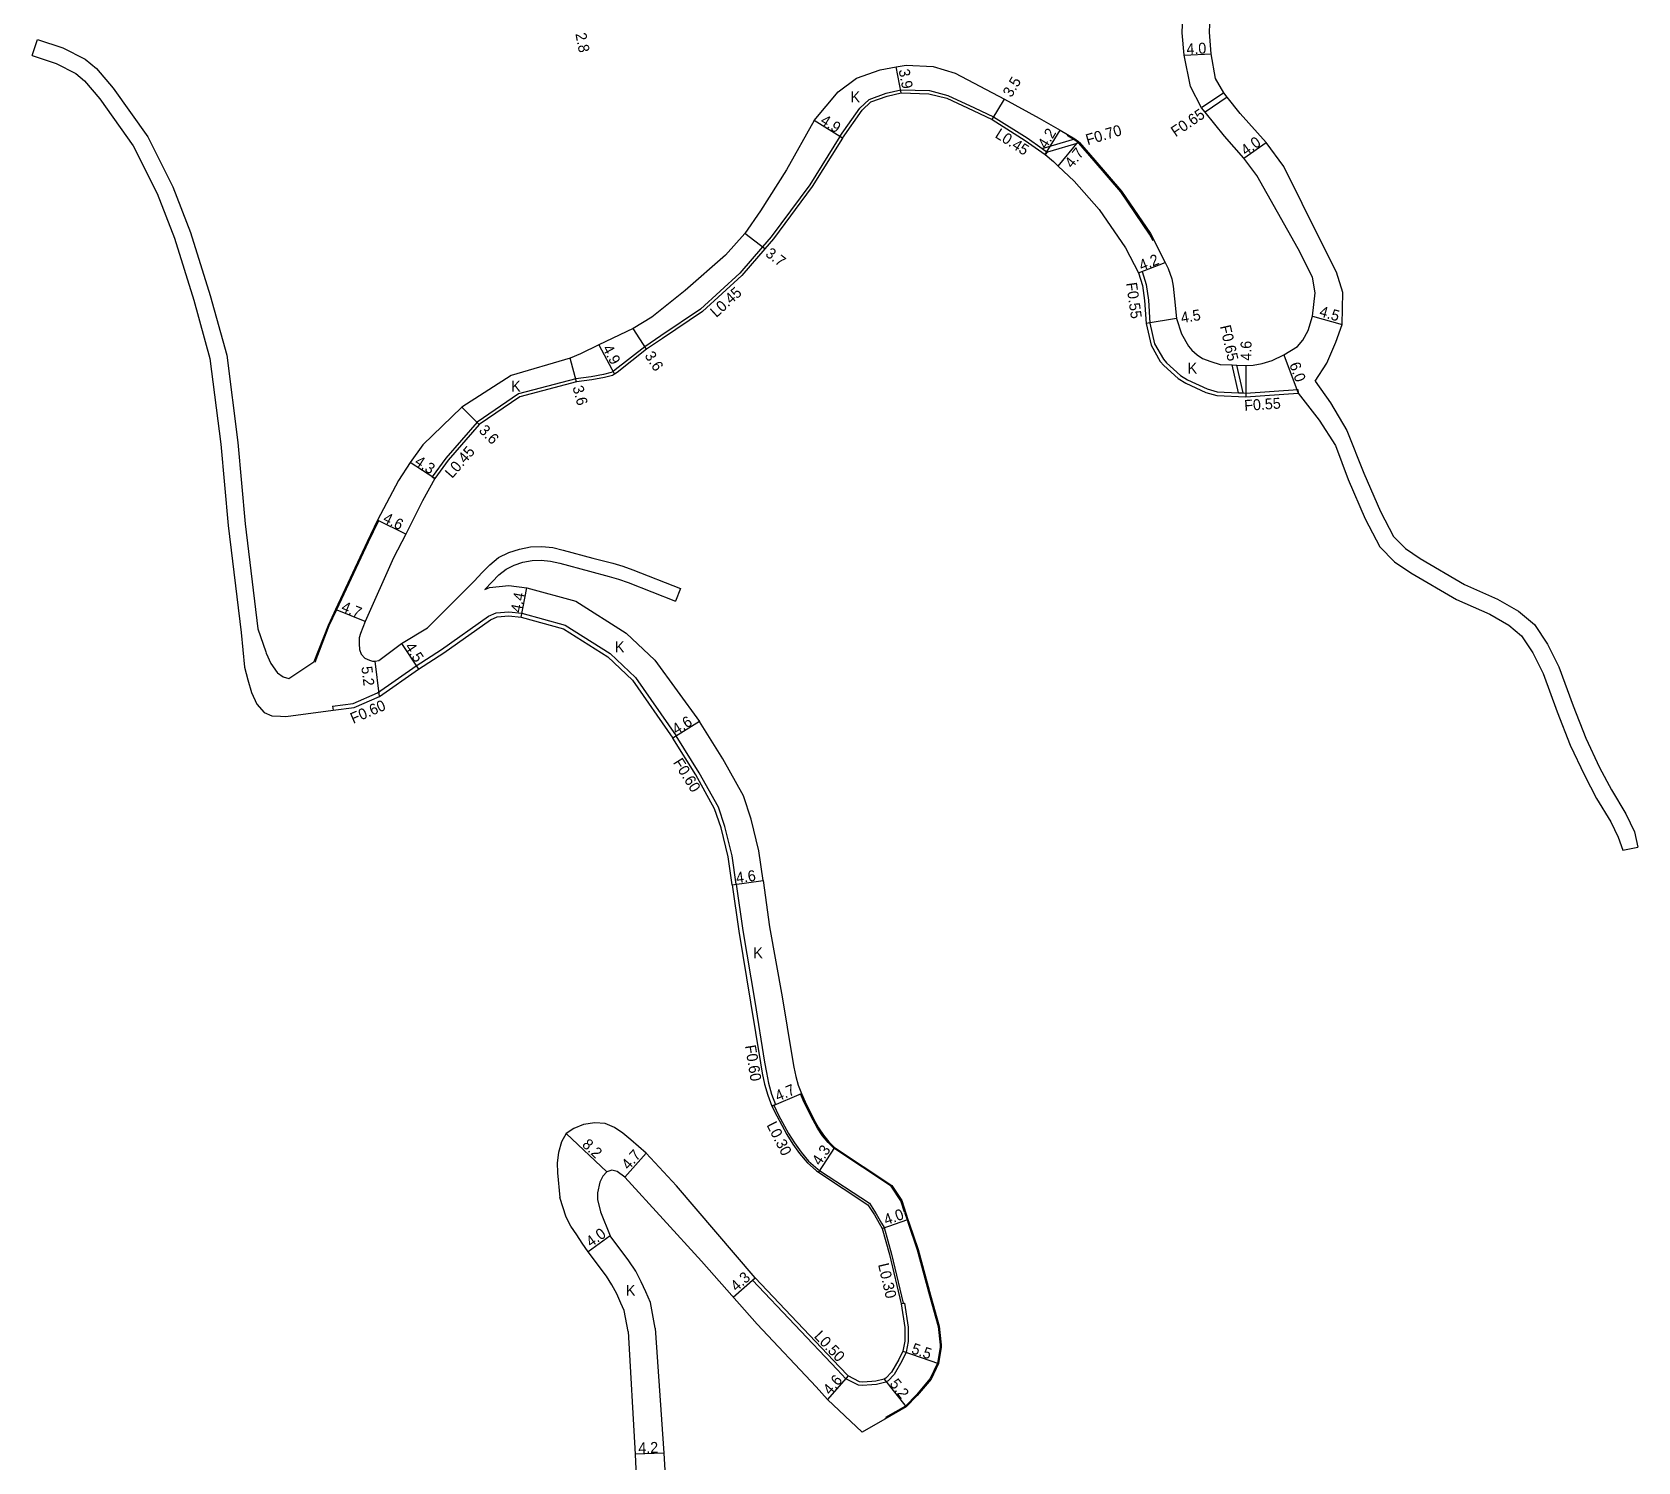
# Model space of a CAD drawing. Header units: metres. Extents: x -28000 to -24000, y -105000 to -102000.
# Drawn here: x -26128.3 to -25893, y -102581.5 to -102372 of the extents above; entities that cross this region are included whole.
import ezdxf

# ---------------------------------------------------------------- set-up
doc = ezdxf.new("R2010")
doc.units = ezdxf.units.M
doc.header["$LTSCALE"] = 2.5
for name, color, linetype in [('側溝・桝', 7, 'Continuous'), ('幅員', 7, 'Continuous'), ('歩道・分離帯・安全施設', 7, 'Continuous'), ('舗装', 7, 'Continuous'), ('道路', 7, 'Continuous')]:
    doc.layers.add(name, color=color, linetype=linetype)
doc.styles.get("Standard").update_dxf_attribs({"font": ''})
doc.styles.get('Standard').set_extended_font_data('@MS PGothic')

msp = doc.modelspace()

# ---------------------------------------------------------------- linework, layer by layer
at = {"layer": '側溝・桝'}
for points in [[(-26009.93, -102387.3), (-26007, -102383.14), (-26005.62, -102381.83), (-26003.13, -102380.94), (-26000.98, -102380.42), (-25996.81, -102380.55), (-25994.1, -102381.25), (-25990.22, -102383.08), (-25987.41, -102384.39), (-25982.5, -102387.48), (-25980.28, -102389.06), (-25979.56, -102389.58), (-25979.84, -102389.93)], [(-25953.67, -102380.87), (-25956.91, -102383.07)], [(-25953.18, -102381.51), (-25956.41, -102383.69)], [(-26009.93, -102387.3), (-26014.36, -102394.34), (-26020.02, -102402), (-26021.26, -102403.43), (-26024.6, -102407.32), (-26030.36, -102412.59), (-26036.17, -102416.49), (-26038.53, -102418.09), (-26042.88, -102421.5), (-26043.21, -102421.75), (-26043.45, -102421.89), (-26044.56, -102422.17), (-26046.38, -102422.48), (-26048.63, -102422.81), (-26057.03, -102425), (-26063.1, -102429.15), (-26067.71, -102434.42), (-26069.67, -102437.15), (-26069.29, -102437.4)], [(-25980.28, -102389.06), (-25975.51, -102387.64)], [(-25979.56, -102389.58), (-25979.45, -102389.54), (-25974.8, -102388.16)], [(-25966.14, -102407.27), (-25965.63, -102407.05), (-25965.04, -102408.97), (-25964.71, -102411.27), (-25964.49, -102414.63), (-25963.8, -102417.65), (-25962.51, -102419.93), (-25962.07, -102420.47), (-25960, -102422.29), (-25958.96, -102422.94), (-25956.11, -102424.26), (-25954.61, -102424.69), (-25951.49, -102424.83), (-25950.82, -102424.87), (-25950.45, -102424.88), (-25942.81, -102424.37)], [(-25951.49, -102424.83), (-25952.42, -102420.75)], [(-25950.82, -102424.87), (-25951.75, -102420.78)], [(-25942.81, -102424.37), (-25942.78, -102424.92)], [(-26084.28, -102470.75), (-26081.29, -102470.36), (-26077.71, -102468.81), (-26072.06, -102464.85), (-26068.32, -102462.47), (-26061.44, -102457.59), (-26060.31, -102457.11), (-26058.48, -102456.93), (-26056.55, -102457.14), (-26050.21, -102458.88), (-26043.59, -102463.07), (-26039.89, -102466.55), (-26033.92, -102475.12)], [(-26084.28, -102470.75), (-26084.21, -102471.34)], [(-26025.15, -102496.85), (-26025.74, -102492.73), (-26026.78, -102488.43), (-26027.74, -102485.56), (-26030.55, -102480.54), (-26033.92, -102475.12)], [(-26025.15, -102496.85), (-26024.15, -102503.65)], [(-26024.15, -102503.65), (-26022.42, -102514.08), (-26020.97, -102522.95), (-26020.71, -102524.47), (-26020.39, -102526.03), (-26019.94, -102527.62), (-26019.35, -102529.14), (-26019.9, -102529.38)], [(-26019.62, -102529.26), (-26018.91, -102530.7), (-26017.44, -102533.42), (-26016.58, -102534.8), (-26015.62, -102536.15), (-26014.51, -102537.44), (-26013.18, -102538.63), (-26012.91, -102538.81), (-26005.61, -102543.62), (-26004.6, -102545.19), (-26003.82, -102546.54), (-26003.44, -102547.21), (-26002.35, -102551.09), (-26000.66, -102558.3)], [(-26000.46, -102558.26), (-25999.92, -102561.78), (-25999.9, -102563.89), (-26000.21, -102565.46), (-26000.85, -102566.76), (-26001.96, -102568.71), (-26002.87, -102569.66), (-26003.22, -102569.88), (-26004.56, -102570.21), (-26005.24, -102570.27), (-26006.66, -102570.36), (-26007.21, -102570.28), (-26009.04, -102569.36), (-26010.33, -102567.98), (-26022.72, -102554.89), (-26022.35, -102554.55)], [(-26000.95, -102558.36), (-26000.66, -102558.3), (-26000.46, -102558.26)]]:
    msp.add_lwpolyline(points, dxfattribs=at)
at = {"layer": '幅員'}
for points in [[(-25959.49, -102375.37), (-25955.49, -102375.17)], [(-26000.94, -102380.88), (-26001.68, -102377.05)], [(-25987.62, -102384.79), (-25985.81, -102381.79)], [(-26009.55, -102387.54), (-26013.7, -102384.93)], [(-25979.84, -102389.93), (-25977.65, -102386.35)], [(-25977.93, -102391.62), (-25974.95, -102387.99)], [(-25950.71, -102390.47), (-25947.45, -102388.15)], [(-26020.92, -102403.73), (-26023.86, -102401.48)], [(-25966.14, -102407.27), (-25962.23, -102405.73)], [(-25960.59, -102413.96), (-25965.03, -102414.71)], [(-25940.66, -102413.59), (-25936.33, -102414.83)], [(-26038.28, -102418.46), (-26040.24, -102415.44)], [(-26045.28, -102417.81), (-26042.96, -102422.13)], [(-25944.87, -102419.3), (-25942.78, -102424.92)], [(-26048.53, -102423.24), (-26049.46, -102419.77)], [(-25950.41, -102420.84), (-25950.44, -102425.44)], [(-26062.8, -102429.49), (-26065.34, -102426.93)], [(-26069.29, -102437.4), (-26072.91, -102435.07)], [(-26073.57, -102445.54), (-26077.7, -102443.52)], [(-26056.67, -102457.74), (-26055.84, -102453.41)], [(-26079.51, -102458.38), (-26083.87, -102456.61)], [(-26074.2, -102461.59), (-26071.72, -102465.35)], [(-26077.41, -102469.34), (-26078.03, -102464.18)], [(-26030.53, -102473.01), (-26034.43, -102475.44)], [(-26025.74, -102496.94), (-26021.18, -102496.31)], [(-26019.9, -102529.38), (-26015.57, -102527.53)], [(-26044.07, -102539.05), (-26050.05, -102533.43)], [(-26041.43, -102539.81), (-26038.31, -102536.3)], [(-26010.71, -102535.47), (-26013.08, -102539.06)], [(-26003.72, -102547.32), (-25999.95, -102546)], [(-26043.59, -102548.4), (-26046.84, -102550.73)], [(-26025.57, -102557.4), (-26022.35, -102554.55)], [(-26000.69, -102565.3), (-25995.49, -102567.1)], [(-26008.74, -102568.95), (-26011.76, -102572.42)], [(-26003.42, -102569.41), (-26000.2, -102573.49)], [(-26035.74, -102580.28), (-26039.94, -102580.41)]]:
    msp.add_lwpolyline(points, dxfattribs=at)
at = {"layer": '歩道・分離帯・安全施設'}
for points in [[(-25964.02, -102402.57), (-25964.53, -102401.57), (-25968.75, -102395.39), (-25972.67, -102390.84), (-25974.91, -102388.26), (-25975.05, -102388.1), (-25975.59, -102387.77), (-25976.64, -102387.13)], [(-26077.57, -102443.59), (-26079.07, -102446.76), (-26083.73, -102456.67)], [(-26083.73, -102456.67), (-26084.83, -102459), (-26086.88, -102464.36)], [(-26000.46, -102544.93), (-26001, -102543.29), (-26002.41, -102541.13), (-26010.82, -102535.57), (-26011.67, -102534.75), (-26012.46, -102533.75), (-26013.19, -102532.63), (-26013.87, -102531.44), (-26015.15, -102528.85), (-26015.71, -102527.59)], [(-26000.46, -102544.93), (-26000.09, -102546.04), (-25999.92, -102546.54), (-25998.6, -102550.45), (-25996.78, -102557.14), (-25995.53, -102561.7), (-25995.24, -102564.36), (-25995.25, -102564.76), (-25995.64, -102567.06), (-25996.69, -102569.34), (-25998.7, -102571.73), (-26000.29, -102573.37), (-26003.24, -102575.03)]]:
    msp.add_lwpolyline(points, dxfattribs=at)
at = {"layer": '道路'}
for points in [[(-25959.49, -102375.37), (-25959.74, -102372.06), (-25959.56, -102367.21), (-25959.55, -102364.01), (-25959.68, -102362.01), (-25961.4, -102354.65)], [(-25938.56, -102420.48), (-25937.22, -102417.44), (-25936.33, -102414.83), (-25936.19, -102410.14), (-25937.16, -102407.16), (-25939.48, -102402.54), (-25944.88, -102391.69), (-25947.45, -102388.15), (-25951.28, -102383.93), (-25953.18, -102381.51), (-25953.67, -102380.87), (-25954.87, -102378.77), (-25955.49, -102375.17), (-25955.73, -102371.98), (-25955.56, -102367.29)], [(-26128.33, -102375.41), (-26127.54, -102373.04)], [(-26127.54, -102373.04), (-26123.83, -102374.29), (-26120.55, -102375.94), (-26118.9, -102377.32), (-26116.44, -102380.21), (-26111.38, -102387.35), (-26107.69, -102394.63), (-26105.1, -102401.36), (-26102.25, -102410.56), (-26099.8, -102419.35), (-26098.18, -102432.11), (-26097.12, -102444.05), (-26095.23, -102459.42), (-26094.08, -102462.83), (-26094.01, -102462.99), (-26093.33, -102464.5), (-26092.4, -102465.84), (-26092.37, -102465.87), (-26091.55, -102466.49), (-26090.72, -102466.7), (-26087.02, -102464.3)], [(-26128.33, -102375.41), (-26124.8, -102376.6), (-26121.93, -102378.05), (-26120.67, -102379.1), (-26118.42, -102381.74), (-26113.53, -102388.65), (-26109.98, -102395.65), (-26107.47, -102402.18), (-26104.64, -102411.27), (-26102.26, -102419.84), (-26100.67, -102432.38), (-26099.6, -102444.31), (-26097.68, -102459.98), (-26097.18, -102465.05), (-26096.73, -102466.92), (-26096.2, -102468.79), (-26095.4, -102470.49), (-26094.34, -102471.69), (-26093.21, -102472.17), (-26091.91, -102472.26), (-26091.14, -102472.27), (-26084.21, -102471.34)], [(-26013.7, -102384.93), (-26010.17, -102380.74), (-26007.52, -102378.74), (-26004.03, -102377.49), (-26001.68, -102377.05), (-26000.24, -102376.82), (-25996.26, -102377.02), (-25993.02, -102378.01), (-25985.81, -102381.79), (-25980.71, -102384.6), (-25977.65, -102386.35), (-25975.51, -102387.64), (-25974.95, -102387.99), (-25974.8, -102388.16), (-25972.55, -102390.74), (-25968.63, -102395.3), (-25964.4, -102401.49), (-25962.23, -102405.73), (-25961.81, -102406.61), (-25961.29, -102408.13), (-25961.08, -102409.22), (-25960.9, -102411.06), (-25960.59, -102413.96), (-25959.88, -102416.21), (-25958.85, -102418), (-25958.33, -102418.57), (-25957.55, -102419.26), (-25956.79, -102419.8), (-25955.58, -102420.27), (-25954.17, -102420.68), (-25952.42, -102420.75), (-25951.75, -102420.78), (-25950.41, -102420.84), (-25949.33, -102420.81), (-25948.01, -102420.57), (-25946.58, -102420.11), (-25944.87, -102419.3), (-25942.86, -102418.06), (-25942.06, -102417.11), (-25941.29, -102415.71), (-25940.66, -102413.59), (-25940.27, -102410.21), (-25940.65, -102407.91), (-25942.74, -102403.74), (-25948.82, -102392.99), (-25950.71, -102390.47), (-25953.56, -102387.23), (-25956.41, -102383.69), (-25956.91, -102383.07), (-25958.53, -102379.93), (-25959.49, -102375.37)], [(-26009.55, -102387.54), (-26006.65, -102383.44), (-26005.38, -102382.22), (-26003, -102381.37), (-26000.94, -102380.88), (-25996.88, -102381), (-25994.26, -102381.68), (-25990.4, -102383.49), (-25987.62, -102384.79), (-25982.75, -102387.85), (-25979.84, -102389.93), (-25978.63, -102390.96), (-25977.93, -102391.62), (-25975.6, -102393.82), (-25971.92, -102397.99), (-25968.09, -102403.58), (-25966.14, -102407.27), (-25965.58, -102409.1), (-25965.26, -102411.32), (-25965.03, -102414.71), (-25964.32, -102417.85), (-25962.97, -102420.24), (-25962.47, -102420.86), (-25960.33, -102422.73), (-25959.22, -102423.43), (-25956.3, -102424.78), (-25954.7, -102425.23), (-25950.44, -102425.44), (-25942.78, -102424.92)], [(-26013.7, -102384.93), (-26017.77, -102392.15), (-26021.58, -102398.19), (-26023.86, -102401.48), (-26026.7, -102404.69), (-26032.63, -102409.87), (-26037.5, -102413.74), (-26040.24, -102415.44), (-26045.28, -102417.81), (-26047.97, -102419.14), (-26049.46, -102419.77), (-26058.11, -102422.29), (-26065.34, -102426.93), (-26071.07, -102432.45), (-26072.91, -102435.07), (-26074.63, -102437.71), (-26077.7, -102443.52), (-26079.2, -102446.69), (-26083.87, -102456.61)], [(-26009.55, -102387.54), (-26013.99, -102394.59), (-26019.67, -102402.28), (-26020.92, -102403.73), (-26024.28, -102407.64), (-26030.08, -102412.94), (-26035.94, -102416.87), (-26038.28, -102418.46), (-26042.6, -102421.85), (-26042.96, -102422.13), (-26043.24, -102422.29), (-26044.42, -102422.59), (-26046.28, -102422.92), (-26048.53, -102423.24), (-26056.84, -102425.42), (-26062.8, -102429.49), (-26067.36, -102434.7), (-26069.29, -102437.4), (-26071.11, -102440.66), (-26073.57, -102445.54), (-26075.34, -102449.05), (-26079.51, -102458.38)], [(-25940.27, -102423.16), (-25938.56, -102420.48)], [(-25940.27, -102423.16), (-25938.03, -102426.3), (-25935.61, -102430.38), (-25933.11, -102436.6), (-25930.69, -102442.23), (-25928.76, -102445.92), (-25927.02, -102447.67), (-25924.89, -102449.13), (-25918.4, -102452.93), (-25913.55, -102455.08), (-25910.45, -102456.83), (-25908.13, -102458.78), (-25906.2, -102461.69), (-25904.56, -102464.99), (-25902.44, -102470.72), (-25900.6, -102475.48), (-25898.58, -102479.75), (-25896.84, -102483.06), (-25894.71, -102486.55), (-25893.46, -102489.18), (-25892.96, -102491.46)], [(-25942.78, -102424.92), (-25939.7, -102428.85), (-25937.28, -102432.58), (-25935.41, -102437.57), (-25932.96, -102443.3), (-25930.8, -102447.42), (-25928.63, -102449.6), (-25926.23, -102451.25), (-25919.54, -102455.16), (-25914.68, -102457.31), (-25911.88, -102458.89), (-25910.01, -102460.46), (-25908.37, -102462.95), (-25906.85, -102465.99), (-25904.77, -102471.61), (-25902.9, -102476.47), (-25900.81, -102480.88), (-25899.02, -102484.29), (-25896.92, -102487.74), (-25895.84, -102489.99), (-25895.15, -102491.86)], [(-26070.4, -102459.28), (-26063.52, -102452.43), (-26062.37, -102451.16), (-26061.25, -102450.05), (-26059.95, -102449), (-26058.45, -102448.27), (-26056.91, -102447.75), (-26055.3, -102447.42), (-26053.64, -102447.35), (-26052.03, -102447.54), (-26050.49, -102447.89), (-26046.13, -102449.06), (-26043.22, -102449.83), (-26041.74, -102450.27), (-26040.29, -102450.77), (-26033.29, -102453.53)], [(-26061.95, -102453.68), (-26060.92, -102452.54), (-26059.91, -102451.54), (-26058.87, -102450.7), (-26057.69, -102450.12), (-26056.38, -102449.69), (-26055.06, -102449.41), (-26053.72, -102449.35), (-26052.37, -102449.52), (-26050.97, -102449.83), (-26046.65, -102450.99), (-26043.76, -102451.76), (-26042.36, -102452.18), (-26040.98, -102452.65), (-26034.02, -102455.39)], [(-26061.95, -102453.68), (-26061.27, -102453.39), (-26058.45, -102453.1), (-26055.84, -102453.41), (-26048.66, -102455.36), (-26041.25, -102460.05), (-26037.04, -102464.02), (-26030.53, -102473.01)], [(-26033.29, -102453.53), (-26034.02, -102455.39)], [(-26083.87, -102456.61), (-26084.96, -102458.94), (-26087.02, -102464.3)], [(-26084.21, -102471.34), (-26081.13, -102470.95), (-26077.41, -102469.34), (-26071.72, -102465.35), (-26067.98, -102462.96), (-26061.15, -102458.12), (-26060.16, -102457.7), (-26058.48, -102457.53), (-26056.67, -102457.74), (-26050.45, -102459.43), (-26043.96, -102463.54), (-26040.35, -102466.95), (-26034.43, -102475.44)], [(-26079.51, -102458.38), (-26080.2, -102460.13), (-26080.38, -102460.76), (-26080.41, -102461.64), (-26080.36, -102462.48), (-26080.09, -102463.16), (-26079.54, -102463.74), (-26078.89, -102464.03), (-26078.45, -102464.18), (-26078.03, -102464.18), (-26077.52, -102464.07), (-26074.2, -102461.59), (-26070.4, -102459.28)], [(-26021.18, -102496.31), (-26021.81, -102491.97), (-26022.93, -102487.32), (-26024.07, -102483.93), (-26027.11, -102478.5), (-26030.53, -102473.01)], [(-26025.74, -102496.94), (-26026.33, -102492.84), (-26027.35, -102488.59), (-26028.29, -102485.8), (-26031.07, -102480.84), (-26034.43, -102475.44)], [(-25895.15, -102491.86), (-25892.96, -102491.46)], [(-26025.74, -102496.94), (-26024.74, -102503.75)], [(-26021.18, -102496.31), (-26020.25, -102503.13)], [(-26024.74, -102503.75), (-26023.01, -102514.18), (-26021.56, -102523.05), (-26021.3, -102524.58), (-26020.98, -102526.18), (-26020.51, -102527.81), (-26019.9, -102529.38)], [(-26020.25, -102503.13), (-26018.38, -102513.39), (-26016.93, -102522.28), (-26016.68, -102523.71), (-26016.41, -102525.05), (-26016.05, -102526.31), (-26015.57, -102527.53)], [(-26015.57, -102527.53), (-26015.02, -102528.78), (-26013.74, -102531.37), (-26013.07, -102532.56), (-26012.34, -102533.66), (-26011.56, -102534.65), (-26010.71, -102535.47), (-26002.3, -102541.02), (-26000.87, -102543.22), (-25999.95, -102546), (-25999.76, -102546.54), (-25998.46, -102550.41), (-25996.63, -102557.1), (-25995.38, -102561.67), (-25995.09, -102564.36), (-25995.1, -102564.77), (-25995.49, -102567.1), (-25996.57, -102569.43), (-25998.59, -102571.83), (-26000.2, -102573.49), (-26003.35, -102575.27), (-26006.67, -102577.2), (-26011.76, -102572.42), (-26013.4, -102570.55)], [(-26019.9, -102529.38), (-26019.18, -102530.84), (-26017.7, -102533.57), (-26016.83, -102534.97), (-26015.86, -102536.33), (-26014.72, -102537.65), (-26013.37, -102538.86), (-26013.08, -102539.06), (-26005.83, -102543.84), (-26004.85, -102545.34), (-26004.17, -102546.54), (-26003.72, -102547.32), (-26002.64, -102551.16), (-26000.95, -102558.36), (-26000.42, -102561.82), (-26000.4, -102563.84), (-26000.69, -102565.3), (-26001.29, -102566.53), (-26002.36, -102568.41), (-26003.18, -102569.27), (-26003.42, -102569.41), (-26004.64, -102569.72), (-26005.27, -102569.78), (-26006.64, -102569.86), (-26007.06, -102569.8), (-26008.74, -102568.95), (-26010, -102567.6)], [(-26038.31, -102536.3), (-26039.44, -102535.31), (-26040.57, -102534.33), (-26041.73, -102533.37), (-26042.98, -102532.55), (-26044.34, -102531.93), (-26045.83, -102531.86), (-26047.49, -102532.08), (-26048.95, -102532.66), (-26050.05, -102533.43), (-26050.75, -102534.62), (-26051.18, -102536.21), (-26051.37, -102537.7), (-26051.31, -102539.19), (-26050.97, -102542.81)], [(-26010, -102567.6), (-26022.35, -102554.55), (-26033.88, -102541.09), (-26038.31, -102536.3)], [(-26013.4, -102570.55), (-26022.08, -102561.35), (-26030.23, -102552.13), (-26041.43, -102539.81), (-26042.59, -102539), (-26043.38, -102538.79), (-26044.07, -102539.05), (-26044.69, -102539.66), (-26045.1, -102540.53), (-26045.47, -102542.11)], [(-26040.98, -102562.42), (-26041.54, -102559.35), (-26042.02, -102558.29), (-26042.65, -102556.93), (-26043.34, -102555.59), (-26044.14, -102554.33), (-26046.84, -102550.73), (-26047.69, -102549.49), (-26048.51, -102548.24), (-26049.36, -102547), (-26050.03, -102545.66), (-26050.97, -102542.81)], [(-26045.47, -102542.11), (-26045.46, -102543.06), (-26045.03, -102544.89), (-26043.59, -102548.4)], [(-26037, -102561.96), (-26037.69, -102558.16), (-26038.38, -102556.62), (-26039.06, -102555.17), (-26039.86, -102553.61), (-26040.85, -102552.05), (-26043.59, -102548.4)], [(-26040.98, -102562.42), (-26039.94, -102580.41), (-26039.06, -102600)], [(-26037, -102561.96), (-26035.74, -102580.28)], [(-26035.74, -102580.28), (-26034.57, -102600)]]:
    msp.add_lwpolyline(points, dxfattribs=at)

# ---------------------------------------------------------------- texts
at = {"layer": '側溝・桝'}
for s, rotation, p in [('F0.65', 34.0515, (-25960.72, -102387.41)), ('L0.45', 327.8485, (-25987.31, -102387.34)), ('F0.70', 16.5331, (-25973.62, -102388.56)), ('L0.45', 42.4643, (-26028.04, -102413.9)), ('F0.55', 278.1242, (-25967.99, -102408.77)), ('F0.65', 282.7971, (-25954.23, -102415.1)), ('F0.55', 3.8207, (-25950.61, -102427.5)), ('L0.45', 48.8622, (-26066.77, -102437.48)), ('F0.60', 23.347, (-26081.27, -102473.37)), ('F0.60', 301.8949, (-26034.43, -102479.02)), ('F0.60', 279.2688, (-26023.85, -102520.56)), ('L0.30', 296.9245, (-26020.72, -102532.16)), ('L0.30', 283.1679, (-26004.35, -102552.61)), ('L0.50', 313.4141, (-26013.81, -102563.21))]:
    msp.add_text(s, height=1.6, rotation=rotation, dxfattribs=at).set_placement(p)
at = {"layer": '幅員'}
for s, rotation, p in [('2.8', 280.9922, (-26048.71, -102372.23)), ('4.0', 2.8185, (-25959.1, -102375.25)), ('3.9', 281.0655, (-26001.33, -102377.54)), ('3.5', 58.9863, (-25984.79, -102381.65)), ('4.9', 327.788, (-26012.92, -102385.3)), ('4.2', 58.5666, (-25979.68, -102389.19)), ('4.0', 35.4394, (-25950.44, -102390.15)), ('4.7', 50.6521, (-25975.9, -102392.02)), ('3.7', 322.5572, (-26020.97, -102404.7)), ('4.2', 21.4665, (-25965.71, -102406.99)), ('4.5', 343.9825, (-25939.76, -102413.59)), ('4.5', 9.5204, (-25959.82, -102414.64)), ('4.9', 298.3019, (-26044.78, -102418.32)), ('3.6', 302.971, (-26038.62, -102419.4)), ('4.6', 89.6211, (-25949.61, -102420.14)), ('6.0', 290.4478, (-25944.09, -102420.69)), ('3.6', 285.1277, (-26049.14, -102424.03)), ('3.6', 314.7201, (-26062.95, -102430.47)), ('4.3', 327.2522, (-26072.39, -102435.28)), ('4.6', 333.9459, (-26077.03, -102443.74)), ('4.4', 79.1051, (-26056.65, -102457.13)), ('4.7', 337.8532, (-26083.14, -102456.8)), ('4.5', 303.3627, (-26073.76, -102462.08)), ('5.2', 276.8433, (-26080.08, -102465.01)), ('4.6', 31.8865, (-26033.89, -102474.99)), ('4.6', 7.7608, (-26025.06, -102496.74)), ('4.7', 23.1785, (-26019.02, -102528.73)), ('8.2', 316.7818, (-26047.83, -102535.18)), ('4.7', 48.3338, (-26040.91, -102538.85)), ('4.3', 56.5875, (-26012.82, -102538.21)), ('4.0', 19.359, (-26003.16, -102546.86)), ('4.0', 35.5708, (-26046.43, -102550.13)), ('4.3', 41.4608, (-26025.1, -102556.65)), ('5.5', 340.8956, (-25999.57, -102565.58)), ('4.6', 49.0276, (-26011.37, -102571.83)), ('5.2', 308.2727, (-26002.72, -102570.13)), ('4.2', 1.7367, (-26039.45, -102580.29))]:
    msp.add_text(s, height=1.6, rotation=rotation, dxfattribs=at).set_placement(p)
at = {"layer": '舗装'}
for p in [(-26008.37, -102382.27), (-25958.96, -102422.03), (-26058.12, -102424.66), (-26042.91, -102462.88), (-26022.62, -102507.73), (-26041.29, -102557.19)]:
    msp.add_text('K', height=1.6, dxfattribs=at).set_placement(p)

doc.saveas('drawing.dxf')
